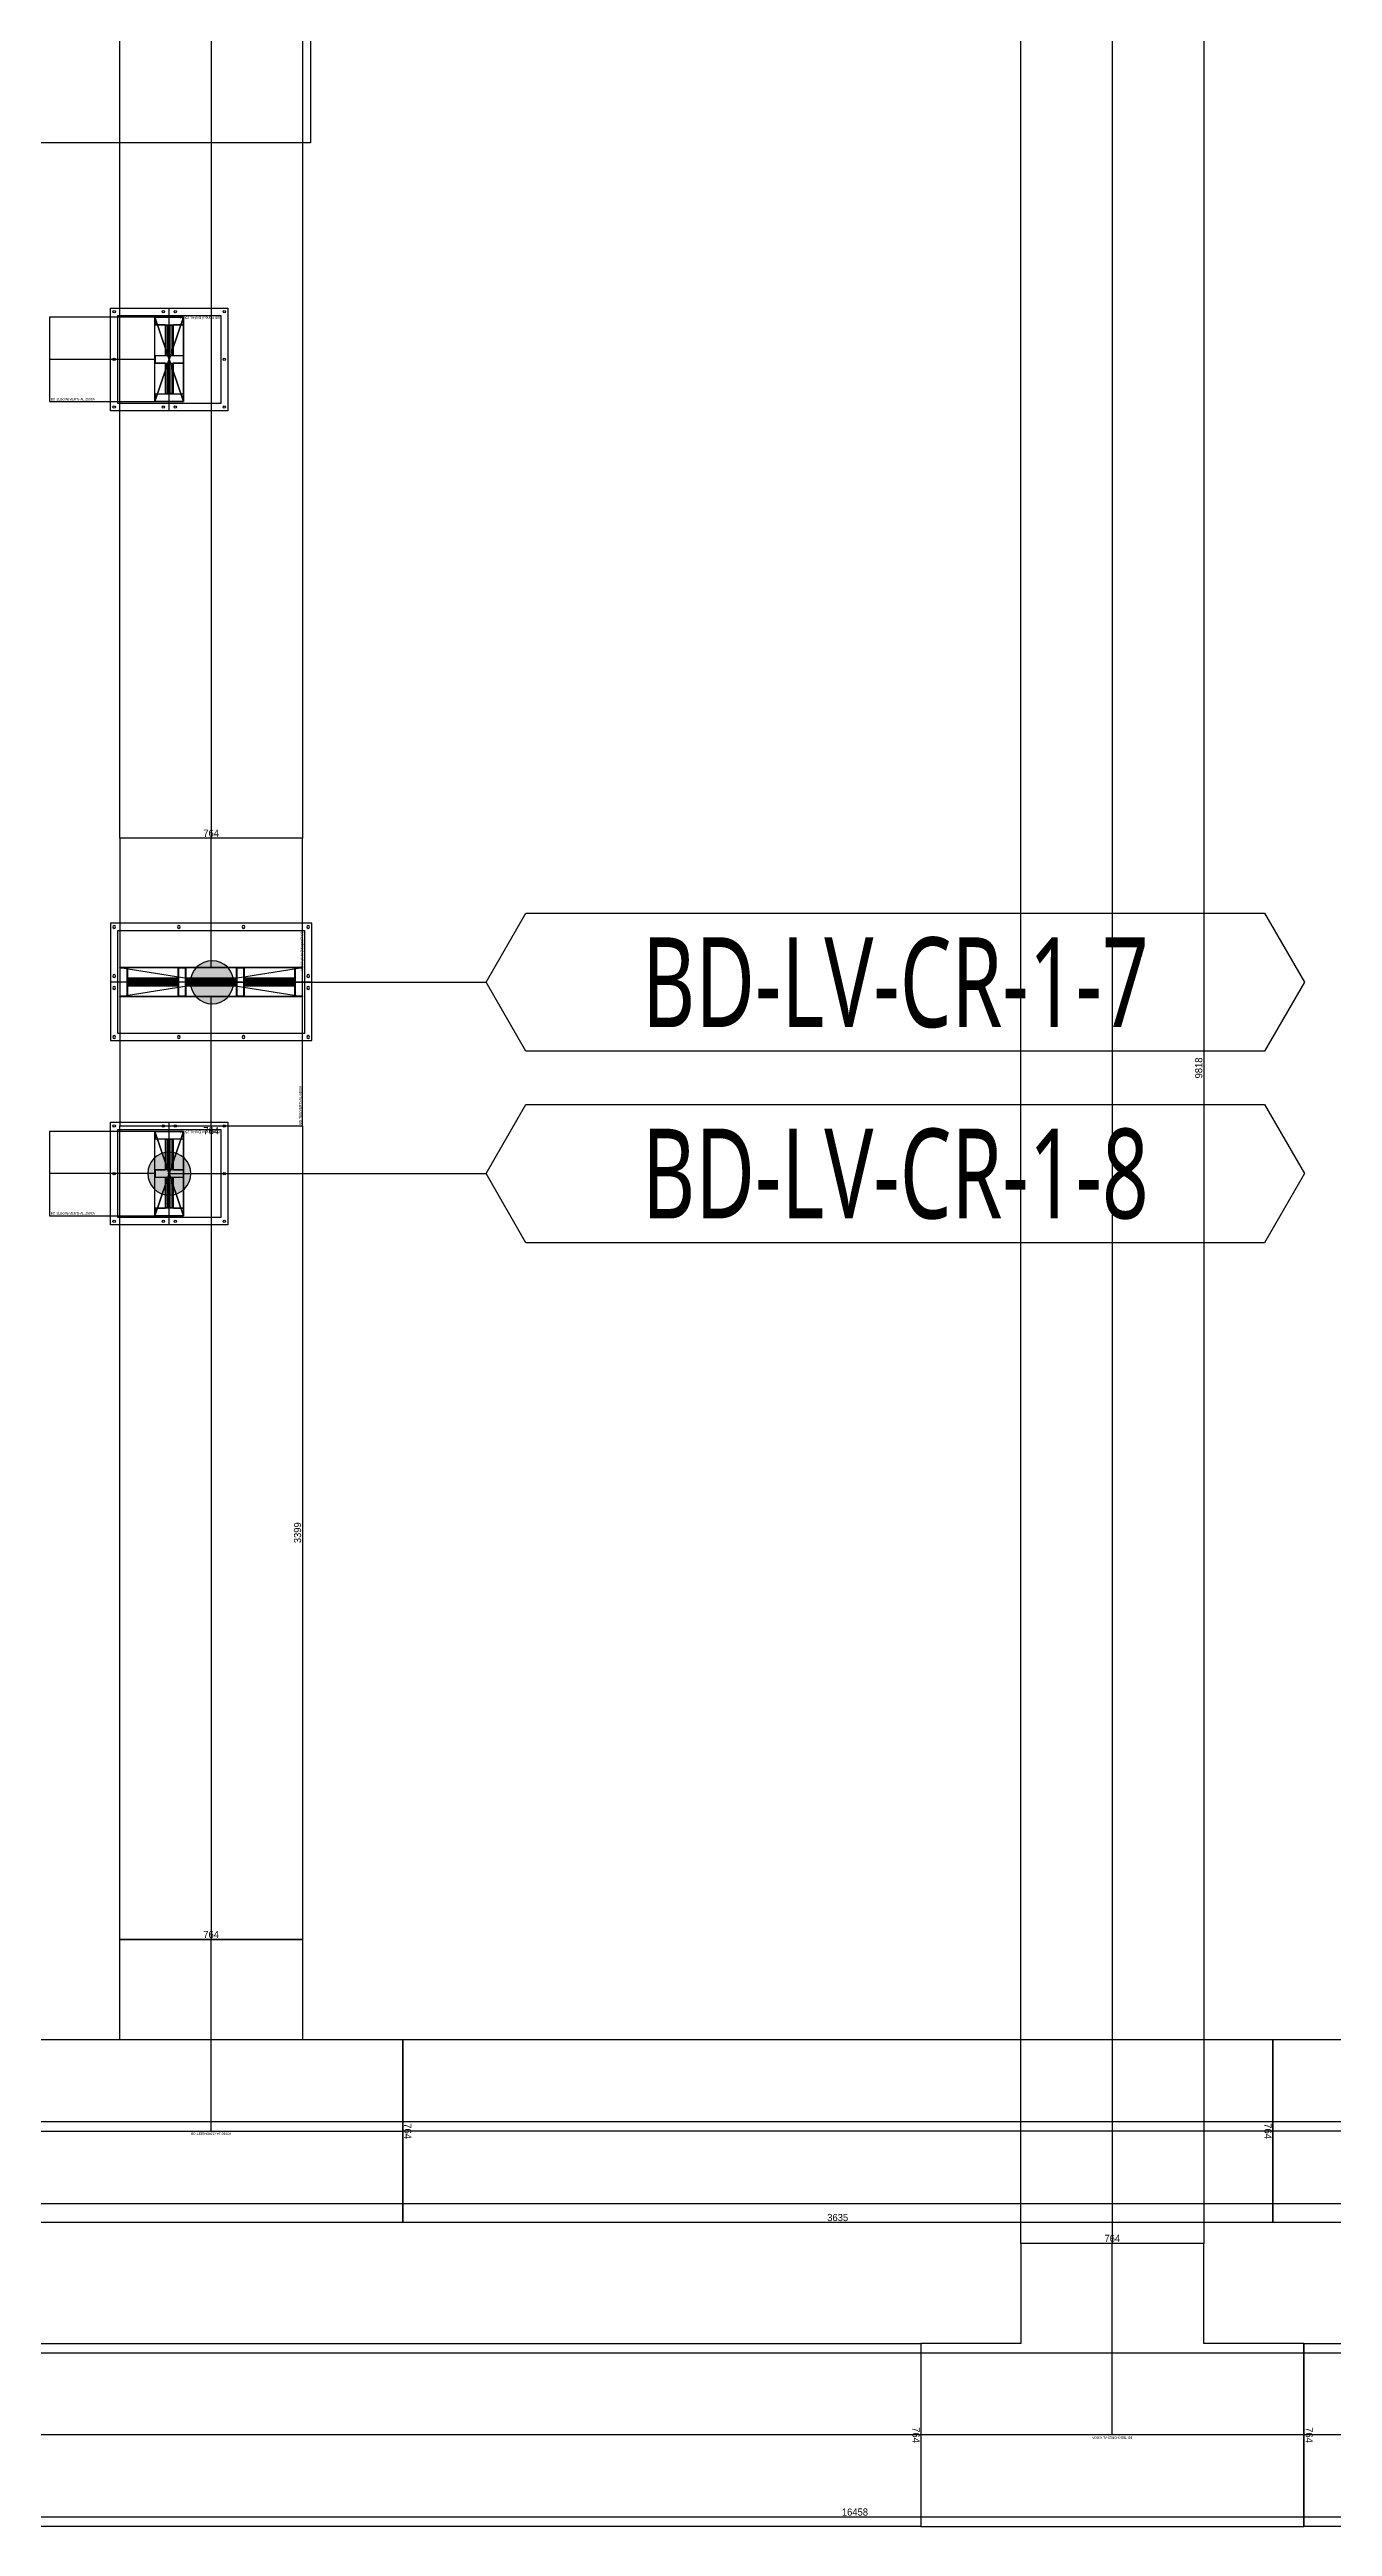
# Model space of a CAD drawing. Header units: millimetres. Extents: x 84228 to 374549, y -351975 to 847575.
# Drawn here: x 280295 to 285654, y -306750 to -296406 of the extents above; entities that cross this region are included whole.
import ezdxf
from ezdxf.enums import TextEntityAlignment as Align

# ---------------------------------------------------------------- set-up
doc = ezdxf.new("R2010")
doc.units = ezdxf.units.MM
doc.header["$LTSCALE"] = 150
doc.layers.get('Defpoints').update_dxf_attribs({"color": 150})
for name, color, linetype in [('-----27 Bus Duct_LV_380-220V', 200, 'Continuous'), ('-----27 Bus Duct_LV_380-220V_IT BACK UP', 2, 'Continuous'), ('-----27 Bus Duct_LV_380-220V_LOAD BANK', 7, 'Continuous'), ('-----27 Bus Duct_LV_380-220V_UT', 41, 'Continuous'), ('-----27 Bus Duct_LV_380-220V_UT B', 71, 'Continuous'), ('-----99 Cable Schedule', 2, 'Continuous')]:
    doc.layers.add(name, color=color, linetype=linetype)
doc.styles.add('DH', font='malgun.ttf')
doc.styles.add('ELEC', font='Dotum.ttf')
doc.styles.get("Standard").update_dxf_attribs({"font": 'Dotum.ttf'})
doc.dimstyles.new('전기통신참고용-치수', dxfattribs={"dimscale": 15, "dimtxt": 2, "dimasz": 0, "dimexe": 0, "dimexo": 0, "dimgap": 0.4, "dimtad": 4, "dimdec": 0, "dimzin": 0, "dimdsep": 46, "dimtxsty": 'Standard', "dimblk": 'NONE', "dimcen": 0, "dimse1": 1, "dimse2": 1, "dimsd1": 1, "dimsd2": 1, "dimclrd": 8, "dimclre": 8, "dimclrt": 8, "dimadec": 0, "dimazin": 0, "dimtfac": 1, "dimtdec": 0, "dimtix": 1, "dimtmove": 2, "dimatfit": 0, "dimldrblk": 'NONE', "dimfxl": 2, "dimtolj": 1, "dimtzin": 0, "dimarcsym": 0})

# ---------------------------------------------------------------- blocks, each defined once
blk = doc.blocks.new('*D196')
at = {"layer": 'Defpoints', "color": 0, "transparency": 16777216}
for p in [(686, 12712), (686, 12712), (686, -3746)]:
    blk.add_point(p, dxfattribs=at)
at = {"color": 0, "transparency": 16777216, "insert": (665, 4483), "char_height": 30, "attachment_point": 5, "rotation": 90}
blk.add_mtext('\\A1;{\\C0;16458}', dxfattribs=at)
blk = doc.blocks.new('_None')
blk = doc.blocks.new('*U114')
at = {"color": 1}
for p, q in [((390, 382), (270, -382)), ((270, 382), (390, -382)), ((-270, 0), (270, 0)), ((390, 0), (930, 0))]:
    blk.add_line(p, q, dxfattribs=at)
at = {"color": 0}
for points in [[(-270, -382), (270, -382), (270, 382), (-270, 382)], [(390, -382), (930, -382), (930, 382), (390, 382)]]:
    blk.add_lwpolyline(points, close=True, dxfattribs=at)
for points in [[(390, 382), (270, 382)], [(270, -382), (390, -382)]]:
    blk.add_lwpolyline(points, dxfattribs=at)
at = {"color": 1}
for points in [[(270, 136, -0.41421356), (272, 138), (312.8, 138, 0.41421356), (313.8, 139), (313.8, 349, 0.41421356), (312.8, 350), (272, 350, -0.41421356), (270, 352), (270, 382, -0.41421356), (271, 381), (271, 352, 0.41421356), (272, 351), (388, 351, 0.41421356), (389, 352), (389, 381, -0.41421356), (390, 382), (390, 352, -0.41421356), (388, 350), (347.2, 350, 0.41421356), (346.2, 349), (346.2, 139, 0.41421356), (347.2, 138), (388, 138, -0.41421356), (390, 136), (390, 124, -0.41421356), (389, 125), (389, 136, 0.41421356), (388, 137), (272, 137, 0.41421356), (271, 136), (271, 125, -0.41421356), (270, 124), (270, 124), (270, 124), (270, 124)], [(314.8, 139), (314.8, 349, -0.41421356), (315.8, 350), (344.2, 350, -0.41421356), (345.2, 349), (345.2, 139, -0.41421356), (344.2, 138), (315.8, 138, -0.41421356)], [(315.8, 140), (315.8, 348, -0.41421356), (316.8, 349), (321.15, 349, -0.41421356), (322.15, 348), (322.15, 140, -0.41421356), (321.15, 139), (316.8, 139, -0.41421356)], [(323.15, 140), (323.15, 348, -0.41421356), (324.15, 349), (328.5, 349, -0.41421356), (329.5, 348), (329.5, 140, -0.41421356), (328.5, 139), (324.15, 139, -0.41421356)], [(330.5, 140), (330.5, 348, -0.41421356), (331.5, 349), (335.85, 349, -0.41421356), (336.85, 348), (336.85, 140, -0.41421356), (335.85, 139), (331.5, 139, -0.41421356)], [(337.85, 140), (337.85, 348, -0.41421356), (338.85, 349), (343.2, 349, -0.41421356), (344.2, 348), (344.2, 140, -0.41421356), (343.2, 139), (338.85, 139, -0.41421356)], [(270, -108, -0.41421356), (272, -106), (312.8, -106, 0.41421356), (313.8, -105), (313.8, 105, 0.41421356), (312.8, 106), (272, 106, -0.41421356), (270, 108), (270, 122, -0.41421356), (271, 121), (271, 108, 0.41421356), (272, 107), (388, 107, 0.41421356), (389, 108), (389, 121, -0.41421356), (390, 122), (390, 108, -0.41421356), (388, 106), (347.2, 106, 0.41421356), (346.2, 105), (346.2, -105, 0.41421356), (347.2, -106), (388, -106, -0.41421356), (390, -108), (390, -121, -0.41421356), (389, -120), (389, -108, 0.41421356), (388, -107), (272, -107, 0.41421356), (271, -108), (271, -120, -0.41421356), (270, -121), (270, -121), (270, -121), (270, -121)], [(314.8, -105), (314.8, 105, -0.41421356), (315.8, 106), (344.2, 106, -0.41421356), (345.2, 105), (345.2, -105, -0.41421356), (344.2, -106), (315.8, -106, -0.41421356)], [(315.8, -104), (315.8, 104, -0.41421356), (316.8, 105), (321.15, 105, -0.41421356), (322.15, 104), (322.15, -104, -0.41421356), (321.15, -105), (316.8, -105, -0.41421356)], [(323.15, -104), (323.15, 104, -0.41421356), (324.15, 105), (328.5, 105, -0.41421356), (329.5, 104), (329.5, -104, -0.41421356), (328.5, -105), (324.15, -105, -0.41421356)], [(330.5, -104), (330.5, 104, -0.41421356), (331.5, 105), (335.85, 105, -0.41421356), (336.85, 104), (336.85, -104, -0.41421356), (335.85, -105), (331.5, -105, -0.41421356)], [(337.85, -104), (337.85, 104, -0.41421356), (338.85, 105), (343.2, 105, -0.41421356), (344.2, 104), (344.2, -104, -0.41421356), (343.2, -105), (338.85, -105, -0.41421356)], [(270, -352, -0.41421356), (272, -350), (312.8, -350, 0.41421356), (313.8, -349), (313.8, -139, 0.41421356), (312.8, -138), (272, -138, -0.41421356), (270, -136), (270, -123, -0.41421356), (271, -124), (271, -136, 0.41421356), (272, -137), (388, -137, 0.41421356), (389, -136), (389, -124, -0.41421356), (390, -123), (390, -136, -0.41421356), (388, -138), (347.2, -138, 0.41421356), (346.2, -139), (346.2, -349, 0.41421356), (347.2, -350), (388, -350, -0.41421356), (390, -352), (390, -382, -0.41421356), (389, -381), (389, -352, 0.41421356), (388, -351), (272, -351, 0.41421356), (271, -352), (271, -381, -0.41421356), (270, -382), (270, -382), (270, -382), (270, -382)], [(314.8, -349), (314.8, -139, -0.41421356), (315.8, -138), (344.2, -138, -0.41421356), (345.2, -139), (345.2, -349, -0.41421356), (344.2, -350), (315.8, -350, -0.41421356)], [(315.8, -348), (315.8, -140, -0.41421356), (316.8, -139), (321.15, -139, -0.41421356), (322.15, -140), (322.15, -348, -0.41421356), (321.15, -349), (316.8, -349, -0.41421356)], [(323.15, -348), (323.15, -140, -0.41421356), (324.15, -139), (328.5, -139, -0.41421356), (329.5, -140), (329.5, -348, -0.41421356), (328.5, -349), (324.15, -349, -0.41421356)], [(330.5, -348), (330.5, -140, -0.41421356), (331.5, -139), (335.85, -139, -0.41421356), (336.85, -140), (336.85, -348, -0.41421356), (335.85, -349), (331.5, -349, -0.41421356)], [(337.85, -348), (337.85, -140, -0.41421356), (338.85, -139), (343.2, -139, -0.41421356), (344.2, -140), (344.2, -348, -0.41421356), (343.2, -349), (338.85, -349, -0.41421356)]]:
    blk.add_lwpolyline(points, format="xyb", close=True, dxfattribs=at)
at = {"color": 0, "style": 'ELEC'}
blk.add_text('BD TEE(VERT)-AL 6300A', height=10, dxfattribs=at).set_placement((-265, -372), align=Align.MIDDLE_LEFT)
blk = doc.blocks.new('*D438')
at = {"layer": 'Defpoints', "color": 0, "transparency": 16777216}
for p in [(0, 12516), (764, 12516), (764, 12516)]:
    blk.add_point(p, dxfattribs=at)
at = {"color": 0, "transparency": 16777216, "insert": (382, 12495), "char_height": 30, "attachment_point": 5}
blk.add_mtext('\\A1;{\\C0;764}', dxfattribs=at)
blk = doc.blocks.new('*D439')
at = {"layer": 'Defpoints', "color": 0, "transparency": 16777216}
for p in [(764, 12516), (764, 12516), (764, 8881)]:
    blk.add_point(p, dxfattribs=at)
at = {"color": 0, "transparency": 16777216, "insert": (743, 10698), "char_height": 30, "attachment_point": 5, "rotation": 90}
blk.add_mtext('\\A1;{\\C0;3635}', dxfattribs=at)
blk = doc.blocks.new('*D440')
at = {"layer": 'Defpoints', "color": 0, "transparency": 16777216}
for p in [(0, 8881), (764, 8881), (764, 8881)]:
    blk.add_point(p, dxfattribs=at)
at = {"color": 0, "transparency": 16777216, "insert": (382, 8902), "char_height": 30, "attachment_point": 5}
blk.add_mtext('\\A1;{\\C0;764}', dxfattribs=at)
blk = doc.blocks.new('*U21')
at = {"color": 0}
blk.add_lwpolyline([(-800, -382), (-382, -382), (-382, -800), (382, -800), (382, -382), (800, -382), (800, 382), (-800, 382)], close=True, dxfattribs=at)
at = {"color": 1}
for points in [[(-800, 0), (800, 0)], [(0, 0), (0, -800)]]:
    blk.add_lwpolyline(points, dxfattribs=at)
at = {"color": 0, "style": 'ELEC'}
blk.add_text('BD TEE(HORIZ)-AL 6300A', height=10, dxfattribs=at).set_placement((0, 10), align=Align.MIDDLE)
blk = doc.blocks.new('*U585')
at = {"color": 1}
blk.add_line((343, 22793.3), (343, -783.2), dxfattribs=at)
at = {"color": 0}
blk.add_lwpolyline([(686, -783.2), (0, -783.2), (0, 22793.3), (686, 22793.3)], close=True, dxfattribs=at)
blk = doc.blocks.new('*D602')
at = {"layer": 'Defpoints', "color": 0, "transparency": 16777216}
for p in [(0, 3396), (764, 3396), (764, 3396)]:
    blk.add_point(p, dxfattribs=at)
at = {"color": 0, "transparency": 16777216, "insert": (382, 3375), "char_height": 30, "attachment_point": 5}
blk.add_mtext('\\A1;{\\C0;764}', dxfattribs=at)
blk = doc.blocks.new('*D603')
at = {"layer": 'Defpoints', "color": 0, "transparency": 16777216}
for p in [(764, 3396), (764, 3396), (764, -6422)]:
    blk.add_point(p, dxfattribs=at)
at = {"color": 0, "transparency": 16777216, "insert": (743, -1513), "char_height": 30, "attachment_point": 5, "rotation": 90}
blk.add_mtext('\\A1;{\\C0;9818}', dxfattribs=at)
blk = doc.blocks.new('*D604')
at = {"layer": 'Defpoints', "color": 0, "transparency": 16777216}
for p in [(0, -6422), (764, -6422), (764, -6422)]:
    blk.add_point(p, dxfattribs=at)
at = {"color": 0, "transparency": 16777216, "insert": (382, -6401), "char_height": 30, "attachment_point": 5}
blk.add_mtext('\\A1;{\\C0;764}', dxfattribs=at)
blk = doc.blocks.new('*D610')
at = {"layer": 'Defpoints', "color": 0, "transparency": 16777216}
for p in [(0, 4742), (764, 4742), (764, 4742)]:
    blk.add_point(p, dxfattribs=at)
at = {"color": 0, "transparency": 16777216, "insert": (382, 4721), "char_height": 30, "attachment_point": 5}
blk.add_mtext('\\A1;{\\C0;764}', dxfattribs=at)
blk = doc.blocks.new('*D611')
at = {"layer": 'Defpoints', "color": 0, "transparency": 16777216}
for p in [(764, 4742), (764, 4742), (764, -3763)]:
    blk.add_point(p, dxfattribs=at)
at = {"color": 0, "transparency": 16777216, "insert": (743, 490), "char_height": 30, "attachment_point": 5, "rotation": 90}
blk.add_mtext('\\A1;{\\C0;8504}', dxfattribs=at)
blk = doc.blocks.new('*D612')
at = {"layer": 'Defpoints', "color": 0, "transparency": 16777216}
for p in [(0, -3763), (764, -3763), (764, -3763)]:
    blk.add_point(p, dxfattribs=at)
at = {"color": 0, "transparency": 16777216, "insert": (382, -3742), "char_height": 30, "attachment_point": 5}
blk.add_mtext('\\A1;{\\C0;764}', dxfattribs=at)
blk = doc.blocks.new('*D615')
at = {"layer": 'Defpoints', "color": 0, "transparency": 16777216}
for p in [(764, 9793), (764, 9793), (764, -5596)]:
    blk.add_point(p, dxfattribs=at)
at = {"color": 0, "transparency": 16777216, "insert": (743, 2099), "char_height": 30, "attachment_point": 5, "rotation": 90}
blk.add_mtext('\\A1;{\\C0;15390}', dxfattribs=at)
blk = doc.blocks.new('*D616')
at = {"layer": 'Defpoints', "color": 0, "transparency": 16777216}
for p in [(0, -5596), (764, -5596), (764, -5596)]:
    blk.add_point(p, dxfattribs=at)
at = {"color": 0, "transparency": 16777216, "insert": (382, -5575), "char_height": 30, "attachment_point": 5}
blk.add_mtext('\\A1;{\\C0;764}', dxfattribs=at)
blk = doc.blocks.new('*U5')
at = {"color": 0}
blk.add_line((0, 420.5), (0, -420.5), dxfattribs=at)
at = {"color": 1}
for p, q in [((60, 382), (-60, -382)), ((-60, 382), (60, -382))]:
    blk.add_line(p, q, dxfattribs=at)
at = {"color": 0}
for points in [[(245, -420.5), (-245, -420.5), (-245, 420.5), (245, 420.5)], [(-215, -389.5), (215, -389.5), (215, 389.5), (-215, 389.5)]]:
    blk.add_lwpolyline(points, close=True, dxfattribs=at)
at = {"color": 1}
blk.add_lwpolyline([(60, -382), (-60, -382), (-60, 382), (60, 382)], close=True, dxfattribs=at)
for points in [[(-60, 136, -0.41421356), (-58, 138), (-17.2, 138, 0.41421356), (-16.2, 139), (-16.2, 349, 0.41421356), (-17.2, 350), (-58, 350, -0.41421356), (-60, 352), (-60, 382, -0.41421356), (-59, 381), (-59, 352, 0.41421356), (-58, 351), (58, 351, 0.41421356), (59, 352), (59, 381, -0.41421356), (60, 382), (60, 352, -0.41421356), (58, 350), (17.2, 350, 0.41421356), (16.2, 349), (16.2, 139, 0.41421356), (17.2, 138), (58, 138, -0.41421356), (60, 136), (60, 124, -0.41421356), (59, 125), (59, 136, 0.41421356), (58, 137), (-58, 137, 0.41421356), (-59, 136), (-59, 125, -0.41421356), (-60, 124), (-60, 124), (-60, 124), (-60, 124)], [(-15.2, 139), (-15.2, 349, -0.41421356), (-14.2, 350), (14.2, 350, -0.41421356), (15.2, 349), (15.2, 139, -0.41421356), (14.2, 138), (-14.2, 138, -0.41421356)], [(-14.2, 140), (-14.2, 348, -0.41421356), (-13.2, 349), (-8.85, 349, -0.41421356), (-7.85, 348), (-7.85, 140, -0.41421356), (-8.85, 139), (-13.2, 139, -0.41421356)], [(-6.85, 140), (-6.85, 348, -0.41421356), (-5.85, 349), (-1.5, 349, -0.41421356), (-0.5, 348), (-0.5, 140, -0.41421356), (-1.5, 139), (-5.85, 139, -0.41421356)], [(0.5, 140), (0.5, 348, -0.41421356), (1.5, 349), (5.85, 349, -0.41421356), (6.85, 348), (6.85, 140, -0.41421356), (5.85, 139), (1.5, 139, -0.41421356)], [(7.85, 140), (7.85, 348, -0.41421356), (8.85, 349), (13.2, 349, -0.41421356), (14.2, 348), (14.2, 140, -0.41421356), (13.2, 139), (8.85, 139, -0.41421356)], [(-60, -108, -0.41421356), (-58, -106), (-17.2, -106, 0.41421356), (-16.2, -105), (-16.2, 105, 0.41421356), (-17.2, 106), (-58, 106, -0.41421356), (-60, 108), (-60, 122, -0.41421356), (-59, 121), (-59, 108, 0.41421356), (-58, 107), (58, 107, 0.41421356), (59, 108), (59, 121, -0.41421356), (60, 122), (60, 108, -0.41421356), (58, 106), (17.2, 106, 0.41421356), (16.2, 105), (16.2, -105, 0.41421356), (17.2, -106), (58, -106, -0.41421356), (60, -108), (60, -121, -0.41421356), (59, -120), (59, -108, 0.41421356), (58, -107), (-58, -107, 0.41421356), (-59, -108), (-59, -120, -0.41421356), (-60, -121), (-60, -121), (-60, -121), (-60, -121)], [(-15.2, -105), (-15.2, 105, -0.41421356), (-14.2, 106), (14.2, 106, -0.41421356), (15.2, 105), (15.2, -105, -0.41421356), (14.2, -106), (-14.2, -106, -0.41421356)], [(-14.2, -104), (-14.2, 104, -0.41421356), (-13.2, 105), (-8.85, 105, -0.41421356), (-7.85, 104), (-7.85, -104, -0.41421356), (-8.85, -105), (-13.2, -105, -0.41421356)], [(-6.85, -104), (-6.85, 104, -0.41421356), (-5.85, 105), (-1.5, 105, -0.41421356), (-0.5, 104), (-0.5, -104, -0.41421356), (-1.5, -105), (-5.85, -105, -0.41421356)], [(0.5, -104), (0.5, 104, -0.41421356), (1.5, 105), (5.85, 105, -0.41421356), (6.85, 104), (6.85, -104, -0.41421356), (5.85, -105), (1.5, -105, -0.41421356)], [(7.85, -104), (7.85, 104, -0.41421356), (8.85, 105), (13.2, 105, -0.41421356), (14.2, 104), (14.2, -104, -0.41421356), (13.2, -105), (8.85, -105, -0.41421356)], [(-60, -352, -0.41421356), (-58, -350), (-17.2, -350, 0.41421356), (-16.2, -349), (-16.2, -139, 0.41421356), (-17.2, -138), (-58, -138, -0.41421356), (-60, -136), (-60, -123, -0.41421356), (-59, -124), (-59, -136, 0.41421356), (-58, -137), (58, -137, 0.41421356), (59, -136), (59, -124, -0.41421356), (60, -123), (60, -136, -0.41421356), (58, -138), (17.2, -138, 0.41421356), (16.2, -139), (16.2, -349, 0.41421356), (17.2, -350), (58, -350, -0.41421356), (60, -352), (60, -382, -0.41421356), (59, -381), (59, -352, 0.41421356), (58, -351), (-58, -351, 0.41421356), (-59, -352), (-59, -381, -0.41421356), (-60, -382), (-60, -382), (-60, -382), (-60, -382)], [(-15.2, -349), (-15.2, -139, -0.41421356), (-14.2, -138), (14.2, -138, -0.41421356), (15.2, -139), (15.2, -349, -0.41421356), (14.2, -350), (-14.2, -350, -0.41421356)], [(-14.2, -348), (-14.2, -140, -0.41421356), (-13.2, -139), (-8.85, -139, -0.41421356), (-7.85, -140), (-7.85, -348, -0.41421356), (-8.85, -349), (-13.2, -349, -0.41421356)], [(-6.85, -348), (-6.85, -140, -0.41421356), (-5.85, -139), (-1.5, -139, -0.41421356), (-0.5, -140), (-0.5, -348, -0.41421356), (-1.5, -349), (-5.85, -349, -0.41421356)], [(0.5, -348), (0.5, -140, -0.41421356), (1.5, -139), (5.85, -139, -0.41421356), (6.85, -140), (6.85, -348, -0.41421356), (5.85, -349), (1.5, -349, -0.41421356)], [(7.85, -348), (7.85, -140, -0.41421356), (8.85, -139), (13.2, -139, -0.41421356), (14.2, -140), (14.2, -348, -0.41421356), (13.2, -349), (8.85, -349, -0.41421356)]]:
    blk.add_lwpolyline(points, format="xyb", close=True, dxfattribs=at)
at = {"color": 0}
for centre in [(-230, 405), (-25, 405), (25, 405), (230, 405), (-230, 135), (230, 135), (-230, -135), (230, -135), (-230, -405), (-25, -405), (25, -405), (230, -405)]:
    blk.add_circle(centre, 6, dxfattribs=at)
at = {"color": 0, "style": 'ELEC'}
blk.add_text('BD Flanged End-AL 6300A', height=10, dxfattribs=at).set_placement((-210, -379.5), align=Align.MIDDLE_LEFT)
blk = doc.blocks.new('*D446')
at = {"layer": 'Defpoints', "color": 0, "transparency": 16777216}
for p in [(0, 12840), (764, 12840), (764, 12840)]:
    blk.add_point(p, dxfattribs=at)
at = {"color": 0, "transparency": 16777216, "insert": (382, 12819), "char_height": 30, "attachment_point": 5}
blk.add_mtext('\\A1;{\\C0;764}', dxfattribs=at)
blk = doc.blocks.new('*D447')
at = {"layer": 'Defpoints', "color": 0, "transparency": 16777216}
for p in [(764, 12840), (764, 12840), (764, 9441)]:
    blk.add_point(p, dxfattribs=at)
at = {"color": 0, "transparency": 16777216, "insert": (743, 11140), "char_height": 30, "attachment_point": 5, "rotation": 90}
blk.add_mtext('\\A1;{\\C0;3399}', dxfattribs=at)
blk = doc.blocks.new('*D448')
at = {"layer": 'Defpoints', "color": 0, "transparency": 16777216}
for p in [(0, 9441), (764, 9441), (764, 9441)]:
    blk.add_point(p, dxfattribs=at)
at = {"color": 0, "transparency": 16777216, "insert": (382, 9462), "char_height": 30, "attachment_point": 5}
blk.add_mtext('\\A1;{\\C0;764}', dxfattribs=at)
blk = doc.blocks.new('*D450')
at = {"layer": 'Defpoints', "color": 0, "transparency": 16777216}
for p in [(0, 17645), (764, 17645), (764, 17645)]:
    blk.add_point(p, dxfattribs=at)
at = {"color": 0, "transparency": 16777216, "insert": (382, 17624), "char_height": 30, "attachment_point": 5}
blk.add_mtext('\\A1;{\\C0;764}', dxfattribs=at)
blk = doc.blocks.new('*D451')
at = {"layer": 'Defpoints', "color": 0, "transparency": 16777216}
for p in [(764, 17645), (764, 17645), (764, 8939)]:
    blk.add_point(p, dxfattribs=at)
at = {"color": 0, "transparency": 16777216, "insert": (743, 13292), "char_height": 30, "attachment_point": 5, "rotation": 90}
blk.add_mtext('\\A1;{\\C0;8705}', dxfattribs=at)
blk = doc.blocks.new('*D452')
at = {"layer": 'Defpoints', "color": 0, "transparency": 16777216}
for p in [(0, 8939), (764, 8939), (764, 8939)]:
    blk.add_point(p, dxfattribs=at)
at = {"color": 0, "transparency": 16777216, "insert": (382, 8960), "char_height": 30, "attachment_point": 5}
blk.add_mtext('\\A1;{\\C0;764}', dxfattribs=at)
blk = doc.blocks.new('A$C9a0ab699')
h = blk.add_hatch(color=0)
edge = h.paths.add_edge_path()
edge.add_arc((0, 0), 64, 720, 1080, ccw=False)
at = {"color": 0}
blk.add_circle((0, 0), 64, dxfattribs=at)
blk = doc.blocks.new('*U15')
at = {"color": 0}
blk.add_lwpolyline([(-382, -382), (800, -382), (800, 382), (382, 382), (382, 800), (-382, 800)], close=True, dxfattribs=at)
at = {"color": 1}
blk.add_lwpolyline([(800, 0), (0, 0), (0, 800)], dxfattribs=at)
at = {"color": 0, "style": 'ELEC'}
blk.add_text('BD ELBOW(HORIZ)-AL 6300A', height=10, dxfattribs=at).set_placement((-377, -372), align=Align.MIDDLE_LEFT)
blk = doc.blocks.new('*U63')
at = {"color": 0}
blk.add_line((0, 214.5), (0, -214.5), dxfattribs=at)
at = {"color": 1}
for p, q in [((60, 176), (-60, -176)), ((-60, 176), (60, -176))]:
    blk.add_line(p, q, dxfattribs=at)
at = {"color": 0}
for points in [[(245, -214.5), (-245, -214.5), (-245, 214.5), (245, 214.5)], [(215, -183.5), (-215, -183.5), (-215, 183.5), (215, 183.5)]]:
    blk.add_lwpolyline(points, close=True, dxfattribs=at)
at = {"color": 1}
blk.add_lwpolyline([(60, -176), (-60, -176), (-60, 176), (60, 176)], close=True, dxfattribs=at)
for points in [[(-60, 14, -0.41421356), (-58, 16), (-17.2, 16, 0.41421356), (-16.2, 17), (-16.2, 143, 0.41421356), (-17.2, 144), (-58, 144, -0.41421356), (-60, 146), (-60, 176, -0.41421356), (-59, 175), (-59, 146, 0.41421356), (-58, 145), (58, 145, 0.41421356), (59, 146), (59, 175, -0.41421356), (60, 176), (60, 146, -0.41421356), (58, 144), (17.2, 144, 0.41421356), (16.2, 143), (16.2, 17, 0.41421356), (17.2, 16), (58, 16, -0.41421356), (60, 14), (60, 2, -0.41421356), (59, 3), (59, 14, 0.41421356), (58, 15), (-58, 15, 0.41421356), (-59, 14), (-59, 3, -0.41421356), (-60, 2), (-60, 2), (-60, 2), (-60, 2)], [(-15.2, 17), (-15.2, 143, -0.41421356), (-14.2, 144), (14.2, 144, -0.41421356), (15.2, 143), (15.2, 17, -0.41421356), (14.2, 16), (-14.2, 16, -0.41421356)], [(-14.2, 18), (-14.2, 142, -0.41421356), (-13.2, 143), (-8.85, 143, -0.41421356), (-7.85, 142), (-7.85, 18, -0.41421356), (-8.85, 17), (-13.2, 17, -0.41421356)], [(-6.85, 18), (-6.85, 142, -0.41421356), (-5.85, 143), (-1.5, 143, -0.41421356), (-0.5, 142), (-0.5, 18, -0.41421356), (-1.5, 17), (-5.85, 17, -0.41421356)], [(0.5, 18), (0.5, 142, -0.41421356), (1.5, 143), (5.85, 143, -0.41421356), (6.85, 142), (6.85, 18, -0.41421356), (5.85, 17), (1.5, 17, -0.41421356)], [(7.85, 18), (7.85, 142, -0.41421356), (8.85, 143), (13.2, 143, -0.41421356), (14.2, 142), (14.2, 18, -0.41421356), (13.2, 17), (8.85, 17, -0.41421356)], [(-60, -146, -0.41421356), (-58, -144), (-17.2, -144, 0.41421356), (-16.2, -143), (-16.2, -17, 0.41421356), (-17.2, -16), (-58, -16, -0.41421356), (-60, -14), (-60, 0, -0.41421356), (-59, -1), (-59, -14, 0.41421356), (-58, -15), (58, -15, 0.41421356), (59, -14), (59, -1, -0.41421356), (60, 0), (60, -14, -0.41421356), (58, -16), (17.2, -16, 0.41421356), (16.2, -17), (16.2, -143, 0.41421356), (17.2, -144), (58, -144, -0.41421356), (60, -146), (60, -176, -0.41421356), (59, -175), (59, -146, 0.41421356), (58, -145), (-58, -145, 0.41421356), (-59, -146), (-59, -175, -0.41421356), (-60, -176), (-60, -176), (-60, -176), (-60, -176)], [(-15.2, -143), (-15.2, -17, -0.41421356), (-14.2, -16), (14.2, -16, -0.41421356), (15.2, -17), (15.2, -143, -0.41421356), (14.2, -144), (-14.2, -144, -0.41421356)], [(-14.2, -142), (-14.2, -18, -0.41421356), (-13.2, -17), (-8.85, -17, -0.41421356), (-7.85, -18), (-7.85, -142, -0.41421356), (-8.85, -143), (-13.2, -143, -0.41421356)], [(-6.85, -142), (-6.85, -18, -0.41421356), (-5.85, -17), (-1.5, -17, -0.41421356), (-0.5, -18), (-0.5, -142, -0.41421356), (-1.5, -143), (-5.85, -143, -0.41421356)], [(0.5, -142), (0.5, -18, -0.41421356), (1.5, -17), (5.85, -17, -0.41421356), (6.85, -18), (6.85, -142, -0.41421356), (5.85, -143), (1.5, -143, -0.41421356)], [(7.85, -142), (7.85, -18, -0.41421356), (8.85, -17), (13.2, -17, -0.41421356), (14.2, -18), (14.2, -142, -0.41421356), (13.2, -143), (8.85, -143, -0.41421356)]]:
    blk.add_lwpolyline(points, format="xyb", close=True, dxfattribs=at)
at = {"color": 0}
for centre in [(-230, 199), (-25, 199), (25, 199), (230, 199), (-230, 0), (230, 0), (-230, -199), (-25, -199), (25, -199), (230, -199)]:
    blk.add_circle(centre, 5, dxfattribs=at)
at = {"color": 0, "style": 'ELEC'}
blk.add_text('BD Flanged End-AL 2500A', height=10, dxfattribs=at).set_placement((-210, -173.5), align=Align.MIDDLE_LEFT)
blk = doc.blocks.new('*U64')
at = {"color": 1}
for p, q in [((340, 176), (220, -176)), ((220, 176), (340, -176))]:
    blk.add_line(p, q, dxfattribs=at)
at = {"color": 0}
blk.add_lwpolyline([(-220, -176), (220, -176), (220, 176), (-220, 176)], close=True, dxfattribs=at)
blk.add_lwpolyline([(220, -176), (340, -176), (340, 176), (220, 176)], dxfattribs=at)
at = {"color": 1}
for points in [[(220, 14, -0.41421356), (222, 16), (262.8, 16, 0.41421356), (263.8, 17), (263.8, 143, 0.41421356), (262.8, 144), (222, 144, -0.41421356), (220, 146), (220, 176, -0.41421356), (221, 175), (221, 146, 0.41421356), (222, 145), (338, 145, 0.41421356), (339, 146), (339, 175, -0.41421356), (340, 176), (340, 146, -0.41421356), (338, 144), (297.2, 144, 0.41421356), (296.2, 143), (296.2, 17, 0.41421356), (297.2, 16), (338, 16, -0.41421356), (340, 14), (340, 2, -0.41421356), (339, 3), (339, 14, 0.41421356), (338, 15), (222, 15, 0.41421356), (221, 14), (221, 3, -0.41421356), (220, 2), (220, 2), (220, 2), (220, 2)], [(264.8, 17), (264.8, 143, -0.41421356), (265.8, 144), (294.2, 144, -0.41421356), (295.2, 143), (295.2, 17, -0.41421356), (294.2, 16), (265.8, 16, -0.41421356)], [(265.8, 18), (265.8, 142, -0.41421356), (266.8, 143), (271.15, 143, -0.41421356), (272.15, 142), (272.15, 18, -0.41421356), (271.15, 17), (266.8, 17, -0.41421356)], [(273.15, 18), (273.15, 142, -0.41421356), (274.15, 143), (278.5, 143, -0.41421356), (279.5, 142), (279.5, 18, -0.41421356), (278.5, 17), (274.15, 17, -0.41421356)], [(280.5, 18), (280.5, 142, -0.41421356), (281.5, 143), (285.85, 143, -0.41421356), (286.85, 142), (286.85, 18, -0.41421356), (285.85, 17), (281.5, 17, -0.41421356)], [(287.85, 18), (287.85, 142, -0.41421356), (288.85, 143), (293.2, 143, -0.41421356), (294.2, 142), (294.2, 18, -0.41421356), (293.2, 17), (288.85, 17, -0.41421356)], [(220, -146, -0.41421356), (222, -144), (262.8, -144, 0.41421356), (263.8, -143), (263.8, -17, 0.41421356), (262.8, -16), (222, -16, -0.41421356), (220, -14), (220, 0, -0.41421356), (221, -1), (221, -14, 0.41421356), (222, -15), (338, -15, 0.41421356), (339, -14), (339, -1, -0.41421356), (340, 0), (340, -14, -0.41421356), (338, -16), (297.2, -16, 0.41421356), (296.2, -17), (296.2, -143, 0.41421356), (297.2, -144), (338, -144, -0.41421356), (340, -146), (340, -176, -0.41421356), (339, -175), (339, -146, 0.41421356), (338, -145), (222, -145, 0.41421356), (221, -146), (221, -175, -0.41421356), (220, -176), (220, -176), (220, -176), (220, -176)], [(264.8, -143), (264.8, -17, -0.41421356), (265.8, -16), (294.2, -16, -0.41421356), (295.2, -17), (295.2, -143, -0.41421356), (294.2, -144), (265.8, -144, -0.41421356)], [(265.8, -142), (265.8, -18, -0.41421356), (266.8, -17), (271.15, -17, -0.41421356), (272.15, -18), (272.15, -142, -0.41421356), (271.15, -143), (266.8, -143, -0.41421356)], [(273.15, -142), (273.15, -18, -0.41421356), (274.15, -17), (278.5, -17, -0.41421356), (279.5, -18), (279.5, -142, -0.41421356), (278.5, -143), (274.15, -143, -0.41421356)], [(280.5, -142), (280.5, -18, -0.41421356), (281.5, -17), (285.85, -17, -0.41421356), (286.85, -18), (286.85, -142, -0.41421356), (285.85, -143), (281.5, -143, -0.41421356)], [(287.85, -142), (287.85, -18, -0.41421356), (288.85, -17), (293.2, -17, -0.41421356), (294.2, -18), (294.2, -142, -0.41421356), (293.2, -143), (288.85, -143, -0.41421356)]]:
    blk.add_lwpolyline(points, format="xyb", close=True, dxfattribs=at)
blk.add_lwpolyline([(220, 0), (-220, 0)], dxfattribs=at)
at = {"color": 0, "style": 'ELEC'}
blk.add_text('BD ELBOW(VERT)-AL 2500A', height=10, dxfattribs=at).set_placement((-215, -166), align=Align.MIDDLE_LEFT)
blk = doc.blocks.new('*U194')
at = {"color": 1}
blk.add_line((343, 12712.4), (343, -3745.6), dxfattribs=at)
at = {"color": 0}
blk.add_lwpolyline([(686, -3745.6), (0, -3745.6), (0, 12712.4), (686, 12712.4)], close=True, dxfattribs=at)
dim = blk.add_linear_dim(base=(686, 12712.4), p1=(686, -3745.6), p2=(686, 12712.4), angle=90, text='{\\C0;<>}', dimstyle='전기통신참고용-치수', override={"dimtad": 1, "dimtxsty": 'Standard', "dimclrd": 0, "dimclre": 0, "dimclrt": 0}, dxfattribs=at)
dim.commit()
dim.dimension.update_dxf_attribs({"geometry": '*D196', "text_midpoint": (665, 4483.4)})
blk = doc.blocks.new('*U437')
at = {"color": 1}
blk.add_line((382, 12515.7), (382, 8881.2), dxfattribs=at)
at = {"color": 0}
blk.add_lwpolyline([(764, 8881.2), (0, 8881.2), (0, 12515.7), (764, 12515.7)], close=True, dxfattribs=at)
for base, p1, p2, override, picture, middle in [((764, 12515.7), (0, 12515.7), (764, 12515.7), {"dimtxsty": 'Standard', "dimclrd": 0, "dimclre": 0, "dimclrt": 0}, '*D438', (382, 12494.7)), ((764, 8881.2), (0, 8881.2), (764, 8881.2), {"dimtad": 1, "dimtxsty": 'Standard', "dimclrd": 0, "dimclre": 0, "dimclrt": 0}, '*D440', (382, 8902.2))]:
    dim = blk.add_linear_dim(base=base, p1=p1, p2=p2, text='{\\C0;<>}', dimstyle='전기통신참고용-치수', override=override, dxfattribs=at)
    dim.commit()
    dim.dimension.update_dxf_attribs({"geometry": picture, "text_midpoint": middle})
dim = blk.add_linear_dim(base=(764, 12515.6754), p1=(764, 8881.1747), p2=(764, 12515.6754), angle=90, text='{\\C0;<>}', dimstyle='전기통신참고용-치수', override={"dimtad": 1, "dimtxsty": 'Standard', "dimclrd": 0, "dimclre": 0, "dimclrt": 0}, dxfattribs=at)
dim.commit()
dim.dimension.update_dxf_attribs({"geometry": '*D439', "text_midpoint": (742.9796, 10698.425)})
blk = doc.blocks.new('*U601')
at = {"color": 1}
blk.add_line((382, 3396), (382, -6422), dxfattribs=at)
at = {"color": 0}
blk.add_lwpolyline([(764, -6422), (0, -6422), (0, 3396), (764, 3396)], close=True, dxfattribs=at)
for base, p1, p2, override, picture, middle in [((764, 3396), (0, 3396), (764, 3396), {"dimtxsty": 'Standard', "dimclrd": 0, "dimclre": 0, "dimclrt": 0}, '*D602', (382, 3375)), ((764, -6422), (0, -6422), (764, -6422), {"dimtad": 1, "dimtxsty": 'Standard', "dimclrd": 0, "dimclre": 0, "dimclrt": 0}, '*D604', (382, -6401))]:
    dim = blk.add_linear_dim(base=base, p1=p1, p2=p2, text='{\\C0;<>}', dimstyle='전기통신참고용-치수', override=override, dxfattribs=at)
    dim.commit()
    dim.dimension.update_dxf_attribs({"geometry": picture, "text_midpoint": middle})
dim = blk.add_linear_dim(base=(764, 3396), p1=(764, -6422), p2=(764, 3396), angle=90, text='{\\C0;<>}', dimstyle='전기통신참고용-치수', override={"dimtad": 1, "dimtxsty": 'Standard', "dimclrd": 0, "dimclre": 0, "dimclrt": 0}, dxfattribs=at)
dim.commit()
dim.dimension.update_dxf_attribs({"geometry": '*D603', "text_midpoint": (743, -1513)})
blk = doc.blocks.new('*U609')
at = {"color": 1}
blk.add_line((382, 4741.8), (382, -3762.6), dxfattribs=at)
at = {"color": 0}
blk.add_lwpolyline([(764, -3762.6), (0, -3762.6), (0, 4741.8), (764, 4741.8)], close=True, dxfattribs=at)
for base, p1, p2, override, picture, middle in [((764, 4741.8), (0, 4741.8), (764, 4741.8), {"dimtxsty": 'Standard', "dimclrd": 0, "dimclre": 0, "dimclrt": 0}, '*D610', (382, 4720.8)), ((764, -3762.6), (0, -3762.6), (764, -3762.6), {"dimtad": 1, "dimtxsty": 'Standard', "dimclrd": 0, "dimclre": 0, "dimclrt": 0}, '*D612', (382, -3741.6))]:
    dim = blk.add_linear_dim(base=base, p1=p1, p2=p2, text='{\\C0;<>}', dimstyle='전기통신참고용-치수', override=override, dxfattribs=at)
    dim.commit()
    dim.dimension.update_dxf_attribs({"geometry": picture, "text_midpoint": middle})
dim = blk.add_linear_dim(base=(764, 4741.8), p1=(764, -3762.6), p2=(764, 4741.8), angle=90, text='{\\C0;<>}', dimstyle='전기통신참고용-치수', override={"dimtad": 1, "dimtxsty": 'Standard', "dimclrd": 0, "dimclre": 0, "dimclrt": 0}, dxfattribs=at)
dim.commit()
dim.dimension.update_dxf_attribs({"geometry": '*D611', "text_midpoint": (743, 489.6)})
blk = doc.blocks.new('*U613')
at = {"color": 1}
blk.add_line((382, 9793.4), (382, -5596.2), dxfattribs=at)
at = {"color": 0}
blk.add_lwpolyline([(764, -5596.2), (0, -5596.2), (0, 9793.4), (764, 9793.4)], close=True, dxfattribs=at)
dim = blk.add_linear_dim(base=(764, 9793.4), p1=(764, -5596.2), p2=(764, 9793.4), angle=90, text='{\\C0;<>}', dimstyle='전기통신참고용-치수', override={"dimtad": 1, "dimtxsty": 'Standard', "dimclrd": 0, "dimclre": 0, "dimclrt": 0}, dxfattribs=at)
dim.commit()
dim.dimension.update_dxf_attribs({"geometry": '*D615', "text_midpoint": (743, 2098.6)})
dim = blk.add_linear_dim(base=(764, -5596.2), p1=(0, -5596.2), p2=(764, -5596.2), text='{\\C0;<>}', dimstyle='전기통신참고용-치수', override={"dimtad": 1, "dimtxsty": 'Standard', "dimclrd": 0, "dimclre": 0, "dimclrt": 0}, dxfattribs=at)
dim.commit()
dim.dimension.update_dxf_attribs({"geometry": '*D616', "text_midpoint": (382, -5575.1)})
blk = doc.blocks.new('*U445')
at = {"color": 1}
blk.add_line((382, 12839.7), (382, 9441.1), dxfattribs=at)
at = {"color": 0}
blk.add_lwpolyline([(764, 9441.1), (0, 9441.1), (0, 12839.7), (764, 12839.7)], close=True, dxfattribs=at)
for base, p1, p2, override, picture, middle in [((764, 12839.7), (0, 12839.7), (764, 12839.7), {"dimtxsty": 'Standard', "dimclrd": 0, "dimclre": 0, "dimclrt": 0}, '*D446', (382, 12818.7)), ((764, 9441.1), (0, 9441.1), (764, 9441.1), {"dimtad": 1, "dimtxsty": 'Standard', "dimclrd": 0, "dimclre": 0, "dimclrt": 0}, '*D448', (382, 9462.1))]:
    dim = blk.add_linear_dim(base=base, p1=p1, p2=p2, text='{\\C0;<>}', dimstyle='전기통신참고용-치수', override=override, dxfattribs=at)
    dim.commit()
    dim.dimension.update_dxf_attribs({"geometry": picture, "text_midpoint": middle})
dim = blk.add_linear_dim(base=(764, 12839.7), p1=(764, 9441.1), p2=(764, 12839.7), angle=90, text='{\\C0;<>}', dimstyle='전기통신참고용-치수', override={"dimtad": 1, "dimtxsty": 'Standard', "dimclrd": 0, "dimclre": 0, "dimclrt": 0}, dxfattribs=at)
dim.commit()
dim.dimension.update_dxf_attribs({"geometry": '*D447', "text_midpoint": (743, 11140.4)})
blk = doc.blocks.new('*U449')
at = {"color": 1}
blk.add_line((382, 17644.8), (382, 8939.3), dxfattribs=at)
at = {"color": 0}
blk.add_lwpolyline([(764, 8939.3), (0, 8939.3), (0, 17644.8), (764, 17644.8)], close=True, dxfattribs=at)
for base, p1, p2, override, picture, middle in [((764, 17644.8), (0, 17644.8), (764, 17644.8), {"dimtxsty": 'Standard', "dimclrd": 0, "dimclre": 0, "dimclrt": 0}, '*D450', (382, 17623.8)), ((764, 8939.3), (0, 8939.3), (764, 8939.3), {"dimtad": 1, "dimtxsty": 'Standard', "dimclrd": 0, "dimclre": 0, "dimclrt": 0}, '*D452', (382, 8960.4))]:
    dim = blk.add_linear_dim(base=base, p1=p1, p2=p2, text='{\\C0;<>}', dimstyle='전기통신참고용-치수', override=override, dxfattribs=at)
    dim.commit()
    dim.dimension.update_dxf_attribs({"geometry": picture, "text_midpoint": middle})
dim = blk.add_linear_dim(base=(764, 17644.8453), p1=(764, 8939.346), p2=(764, 17644.8453), angle=90, text='{\\C0;<>}', dimstyle='전기통신참고용-치수', override={"dimtad": 1, "dimtxsty": 'Standard', "dimclrd": 0, "dimclre": 0, "dimclrt": 0}, dxfattribs=at)
dim.commit()
dim.dimension.update_dxf_attribs({"geometry": '*D451', "text_midpoint": (742.9796, 13292.0956)})

msp = doc.modelspace()

# ---------------------------------------------------------------- linework, layer by layer
at = {"layer": '-----99 Cable Schedule', "color": 1, "elevation": 0}
for points in [[(281385, -294947), (281385, -296795), (279942, -296795)], [(280967, -300301), (282119, -300301)], [(280789, -301100), (282119, -301100)]]:
    msp.add_lwpolyline(points, dxfattribs=at)
for points in [[(285370, -300012), (285537, -300301), (285370, -300589), (282285, -300589), (282119, -300301), (282285, -300012)], [(285370, -300811), (285537, -301100), (285370, -301389), (282285, -301389), (282119, -301100), (282285, -300811)]]:
    msp.add_lwpolyline(points, close=True, dxfattribs=at)

# ---------------------------------------------------------------- block references
at = {"layer": '-----27 Bus Duct_LV_380-220V', "rotation": 180}
for p in [(280795, -297700), (280795, -301100)]:
    msp.add_blockref('*U63', p, dxfattribs=at)
at = {"layer": '-----27 Bus Duct_LV_380-220V'}
for p in [(280515, -297700), (280515, -301100)]:
    msp.add_blockref('*U64', p, dxfattribs=at)
at = {"layer": '-----27 Bus Duct_LV_380-220V_IT BACK UP', "rotation": 270}
msp.add_blockref('*U194', (279176, -306025), dxfattribs=at)
at = {"layer": '-----27 Bus Duct_LV_380-220V_LOAD BANK'}
for name, p in [('*U449', (280588, -308639)), ('*U445', (280588, -313740))]:
    msp.add_blockref(name, p, dxfattribs=at)
for name, p, rotation in [('*U114', (280970, -300630), 90), ('*U437', (272889, -304717), 270)]:
    msp.add_blockref(name, p, dxfattribs=dict(at, rotation=rotation))
at = {"layer": '-----27 Bus Duct_LV_380-220V_LOAD BANK', "xscale": -1}
for name, p, rotation in [('*U5', (280970, -300300), 90), ('*U21', (280970, -305099), 180), ('*U15', (286205, -305099), 90)]:
    msp.add_blockref(name, p, dxfattribs=dict(at, rotation=rotation))
at = {"layer": '-----27 Bus Duct_LV_380-220V_UT'}
msp.add_blockref('*U601', (284352, -299146), dxfattribs=at)
for name, p, rotation in [('*U21', (284734, -306368), 180), ('*U609', (279193, -305986), 270), ('*U613', (291131, -305986), 270)]:
    msp.add_blockref(name, p, dxfattribs=dict(at, rotation=rotation))
at = {"layer": '-----27 Bus Duct_LV_380-220V_UT B', "rotation": 270}
msp.add_blockref('*U585', (277238, -304717), dxfattribs=at)
at = {"layer": '-----99 Cable Schedule', "color": 1, "xscale": -1.40625, "yscale": 1.40625, "zscale": 1.40625, "rotation": 270}
for p in [(280974, -300301), (280795, -301100)]:
    msp.add_blockref('A$C9a0ab699', p, dxfattribs=at)

# ---------------------------------------------------------------- texts
at = {"layer": '-----99 Cable Schedule', "color": 2, "style": 'DH', "width": 0.7}
for s, p in [('BD-LV-CR-1-7', (283828, -300301)), ('BD-LV-CR-1-8', (283828, -301100))]:
    msp.add_text(s, height=375, dxfattribs=at).set_placement(p, align=Align.MIDDLE)

doc.saveas('drawing.dxf')
